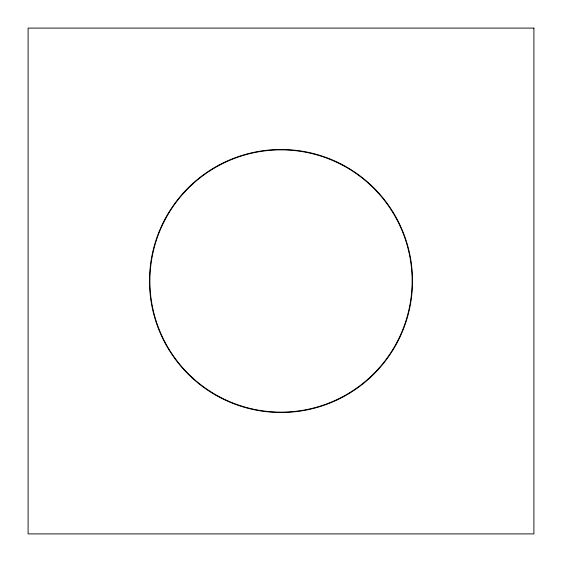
<?xml version="1.0" encoding="UTF-8"?>
<svg xmlns="http://www.w3.org/2000/svg" width="562" height="562" viewBox="0 0 562 562"><rect width="100%" height="100%" fill="white"/><g stroke="black" fill="none" stroke-linecap="round" stroke-linejoin="round"><path stroke-width="0.84" d="M533.9 28.1L28.1 28.1L28.1 533.9L533.9 533.9L533.9 28.1M215.246 394.889A131.508 131.508 0 0 0 412.508 281A131.508 131.508 0 0 0 215.246 167.111A131.508 131.508 0 0 0 215.246 394.889M215.443 394.552A131.122 131.122 0 0 0 412.122 281A131.122 131.122 0 0 0 215.443 167.448A131.122 131.122 0 0 0 215.443 394.552"/></g></svg>
